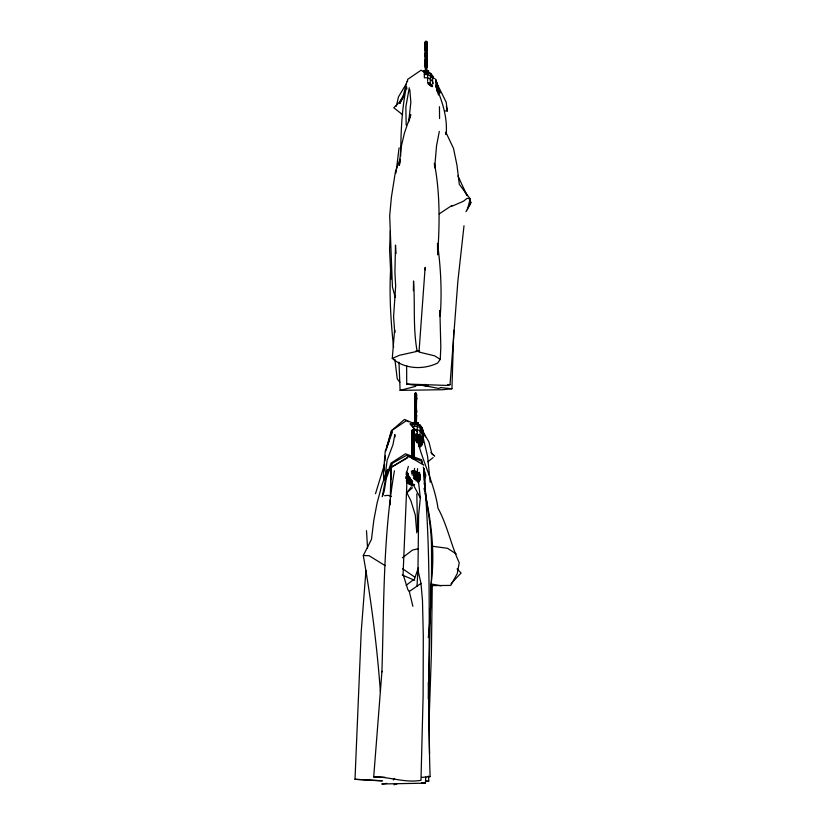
<?xml version="1.0" encoding="UTF-8"?>
<svg xmlns="http://www.w3.org/2000/svg" width="826" height="826" viewBox="0 0 826 826"><rect width="100%" height="100%" fill="white"/><g stroke="black" fill="none" stroke-linecap="round" stroke-linejoin="round"><path stroke-width="1.24" d="M408.178 474.176L406.95 475.662L406.454 481.042C406.764 483.313 414.745 486.545 409.335 483.148L408.787 481.042L410.047 478.027L406.454 475.022L406.289 472.286M412.153 455.694L413.403 455.725L413.826 452.452L412.153 447.527L413.712 441.187L412.566 441.146L413.826 449.55L412.153 455.694L413.712 455.715L412.153 448.859L413.826 443.139L413.712 435.374L412.153 430.697L412.566 429.747L412.153 432.328L413.712 438.936L412.153 438.885L413.712 438.936L412.153 430.697L412.99 429.634L413.826 430.48L413.826 459.019L413.712 430.057L412.99 429.881L412.267 430.057L412.267 457.914M412.99 441.125C415.953 443.015 410.305 452.762 413.826 448.859C413.289 442.767 411.668 436.613 412.153 430.48L412.153 457.914M413.712 430.057L412.99 438.978C410.512 438.771 415.468 438.854 412.99 438.905L412.153 430.697M412.153 438.885L413.712 438.936L412.566 438.967L412.267 437.057L413.826 430.697L413.403 429.747L413.403 459.019M412.566 429.995L412.153 433.629L412.99 434.156C415.323 426.65 411.172 436.097 412.566 438.802L413.403 438.864C415.044 436.304 411.338 432.235 412.99 430.583C416.015 440.867 409.748 437.708 412.99 429.881M413.403 437.13L413.712 430.294M412.153 430.48C411.172 436.665 415.117 436.531 413.403 430.676L412.99 430.583M413.403 455.663L413.826 453.897L412.566 453.763L412.153 451.285L413.826 447.527L412.153 441.249L413.403 441.352L413.826 431.337L412.267 431.709L413.403 431.988L413.826 430.48L412.267 433.898L413.403 438.905L412.267 438.936C415.272 430.181 412.659 426.35 412.267 438.874M414.569 468.394L413.64 476.365L414.92 476.953L416.118 479.359L420.104 478.037L420.289 474.289M416.407 422.489L416.407 393.527L415.685 393.352L416.407 402.407L415.685 402.458L414.848 395.799L415.261 393.217L416.407 393.527C414.332 398.875 414.889 404.699 416.521 410.223C417.935 412.824 412.504 418.751 416.097 419.133C414.704 411.451 416.923 402.386 414.951 393.527L415.261 422.489M416.521 400.434L414.848 400.434L416.521 400.434L414.848 394.178L415.261 393.217M414.848 402.355L416.097 402.438L416.407 400.527L415.685 397.626L416.521 395.799L416.097 393.465L416.407 395.189L414.951 400.527L415.261 402.376L416.521 402.355L414.848 402.355L416.521 402.355L414.848 402.355L416.097 402.272L416.407 400.331L414.848 393.95L415.261 398.979L416.521 398.659L416.521 394.178L414.951 397.368L414.951 400.527M416.521 393.95L414.951 400.331L415.261 402.272L416.407 402.407L416.407 393.527M416.521 398.659L415.685 394.054L414.848 394.807L416.097 400.6L415.685 402.458M417.254 423.728L417.213 434.744L415.984 441.445L417.099 442.302L422.086 438.492L422.251 427.713L420.207 425.153L417.254 423.728L413.981 423.728L413.981 424.388C418.452 423.459 422.891 426.98 422.984 431.554L422.251 427.713L422.251 428.364M417.522 468.652L417.409 472.606L413.95 478.275L414.569 479.514L416.118 479.359L417.068 477.201L419.391 475.022L419.567 472.286M415.075 434.146L417.254 434.146L420.207 435.519L422.251 437.997L422.798 441.507L418.483 446.05C424.657 448.601 422.85 433.774 422.984 430.914M426.763 67.34L425.194 61.207L426.866 56.302L425.194 43.995L426.03 41.548L426.866 42.363L425.307 50.593L426.866 50.551L426.763 48.527L425.307 48.527L425.307 54.671L426.866 59.183L425.194 64.118L425.617 67.329L426.866 67.36L426.453 62.539L425.194 59.864L426.866 54.805L426.03 54.547L425.194 54.805L425.307 56.106L426.866 59.864L425.307 64.273L425.307 67.381L426.866 67.36L425.194 60.515L426.866 54.805M427.61 81.196L427.61 71.924L424.337 71.924L424.337 77.789L427.61 77.789L430.563 79.182L432.607 81.702L433.092 83.798M428.302 637.579C431.348 607.544 431.812 577.322 431.471 547.153C431.657 520.731 423.47 495.115 424.306 468.724M432.607 83.942L432.607 75.909L430.563 73.349L428.601 72.399M416.81 493.855L417.615 531.407M432.266 584.953L431.378 654.398L429.179 718.155M400.672 156.217C400.889 132.903 401.612 109.435 406.495 86.544L406.857 88.991M413.413 290.731L413.537 280.985C415.179 304.474 412.855 328.067 417.161 351.349L399.35 355.314L392.267 358.412L394.611 329.946L394.756 332.413M390.357 497.149L390.946 466.019M390.667 486.844L390.946 467.485L409.004 456.427L423.841 465.183M453.794 330.255L451.915 388.767L442.591 389.717L400.104 390.368L398.989 362.16M430.542 608.112L428.333 698.982M430.78 594.039L430.955 585.056M446.185 133.998C447.64 117.24 442.178 101.082 435.756 85.852M390.12 504.872L390.275 499.72M392.267 358.412C404.699 369.212 423.18 370.048 437.666 363.027L440.268 359.372L440.816 346.744L439.886 310.886M386.661 783.389L381.798 783.977L425.431 783.172L425.731 777.029M381.746 780.684L355.004 779.3L361.199 632.066L365.949 570.487M426.453 67.391L426.763 62.714L425.194 59.183L426.763 52.843L425.194 52.905L426.453 53.019C428.322 49.663 423.449 44.769 426.03 42.24C429.468 51.026 422.778 50.82 426.03 42.24L426.763 42.622L426.763 44.315L425.307 50.593L426.866 60.515L425.307 65.646L425.617 67.329C428.673 62.993 424.657 59.214 425.617 55.022L426.763 54.929M414.951 398.844L415.685 394.054M416.985 586.419L417.966 570.033L418.627 514.949L420.341 497.995L418.338 480.143M391.142 470.675L390.595 479.503L391.152 472.224M391.379 466.897L391.534 464.377M425.307 48.713L425.307 41.95L426.03 41.3L426.763 41.723L426.763 70.675M417.966 570.033L420.992 583.435L422.478 600.347L423.294 636.03L423.108 696.184L420.981 780.322C404.988 783.193 389.655 776.647 373.703 776.936L381.963 671.249L381.911 671.868C384.069 604.797 382.913 537.127 394.425 470.81M400.104 390.368L415.581 386.372L416.108 385.463L406.712 384.028L447.733 385.453L450.025 384.679L457.852 281.429L464.005 225.766M391.627 466.163L391.813 463.737M426.453 50.469L425.194 50.551L426.763 50.562L426.453 41.414L426.453 70.675M414.848 419.164L414.951 414.982L416.521 410.997L414.848 404.719L416.097 404.823C417.037 397.925 416.046 386.258 414.951 402.345M425.307 50.5L426.763 50.593L425.617 50.634L426.453 50.531L426.763 47.041L425.307 42.776L425.617 41.651L425.194 42.363L426.866 45.296L426.03 50.644L425.194 46.855L426.866 42.363L426.453 41.651C429.045 44.17 423.067 51.181 426.763 50.5M407.476 81.702L407.683 79.327L421.105 70.2L426.216 73.411M414.528 484.8L411.327 484.8L408.787 483.447L406.95 481.217L407.745 476.406L406.289 478.44L408.447 483.458L411.451 484.676L412.566 481.042M393.506 779.021L393.424 779.92L394.57 778.65M383.884 471.285L384.503 464.893M384.885 461.053L385.381 455.942M399.092 147.844L395.964 173.047M414.951 404.781L415.261 402.345M412.267 441.311L412.566 438.864M384.864 477.934L387.126 460.258L392.99 444.574L394.849 434.559L395.045 436.995M390.388 230.671L389.552 249.307L391.018 279.074L390.636 268.977C389.201 295.13 390.791 321.304 393.589 347.302M414.848 404.719L416.521 404.719L414.848 410.997L416.407 414.518L416.521 419.164M425.194 42.147C429.51 47.836 423.366 49.705 426.866 42.147L425.307 48.527L425.617 50.469M426.763 42.56L425.194 45.296L425.307 50.541L426.453 50.634L426.763 48.527L425.307 42.622M425.617 53.019C422.736 55.208 429.272 61.413 425.307 60.835C427.889 57.748 426.051 66.049 425.307 67.34M415.261 404.823C415.241 410.047 416.769 413.95 414.951 419.154C417.977 414.776 414.58 411.111 415.261 406.836L416.521 406.609L414.848 406.609L416.521 411.668L416.097 412.876L414.848 412.329L416.407 412.019L416.407 414.094L415.685 414.373L414.848 413.805L416.521 410.223L414.951 404.657M412.566 441.352C412.546 446.567 414.084 450.48 412.267 455.673C415.282 451.306 411.895 447.64 412.566 443.355L413.826 443.139L412.153 443.139L413.826 448.198L412.267 451.512L412.566 455.663C415.953 451.254 410.749 447.651 412.99 443.397M425.194 46.855L426.453 42.343M426.866 42.363L426.03 46.483L425.307 46.669M414.848 394.178L416.407 397.368L415.685 397.626L414.951 395.189L416.521 394.807L415.685 398.297L414.848 398.659M413.826 431.337L412.99 434.817L412.153 435.188M435.736 86.637L436.386 82.889M416.097 400.6C418.359 398.277 414.569 394.343 414.951 398.473M416.407 406.743C413.444 411.111 416.923 414.559 416.407 419.185C412.948 413.96 417.946 409.861 415.685 404.595M413.712 443.263C410.377 445.957 415.241 454.692 412.566 453.763M409.283 87.783L405.845 106.853L406.175 125.098M439.318 131.386L436.551 145.727L434.652 167.792L434.404 163.28C440.206 193.47 439.7 224.3 437.635 254.831L437.491 243.35C440.764 267.51 442.086 291.96 440.206 316.296L439.824 310.431M424.068 484.057L425.793 475.353L423.253 467.062M400.3 160.543L399.33 165.386L400.982 147.751L404.42 133.12L410.78 114.638L408.705 121.856L410.852 102.341L409.789 89.487M426.866 46.855L426.866 42.993M431.337 86.585L430.109 85.099L430.563 73.349L432.607 76.55M416.645 441.755L420.093 436.087L420.207 425.153L420.207 425.803M415.261 402.438L416.097 398.979M412.566 438.967L413.403 435.509M422.499 435.581L422.984 433.464L422.251 430.294L420.207 427.754L417.254 426.35L413.981 426.35M396.325 106.203L398.483 96.859L406.278 83.87M415.685 393.352L414.951 393.765L414.848 395.799L415.685 396.459M422.499 438.74L422.984 436.644L422.251 433.516L420.207 430.996L417.254 429.603L413.981 429.603M405.989 477.025L407.786 473.412M420.093 446.928L422.251 444.181L419.753 446.918L422.798 441.507L422.086 438.492L420.093 436.087L417.213 434.744L414.022 434.744L414.146 435.674L417.099 435.674L419.205 437.945L419.753 440.681L418.493 444.171C424.523 465.637 434.889 485.998 437.966 508.135C447.382 525.326 450.975 544.984 459.235 562.754L457.253 573.605L450.759 585.417L430.78 585.624C435.374 554.824 431.554 523.416 425.06 493.174M420.093 436.087L421.601 439.133L421.374 442.282L418.493 444.171L419.753 444.512L420.806 439.876L419.753 436.902L417.213 434.744M412.38 470.665L414.569 470.665L417.522 472.049L419.567 474.527L420.289 477.614L419.391 481.042L417.068 481.042L418.111 476.406L417.068 473.432L414.528 471.274L411.327 471.274M418.07 482.652L419.391 481.042L420.104 478.037L419.567 474.527M412.267 435.374L413.712 432.659L412.267 430.904M426.03 67.391C428.962 62.941 423.697 59.286 426.03 55.053M415.685 419.205C418.606 414.745 413.351 411.1 415.685 406.867M412.99 455.735C416.067 451.523 410.718 445.823 412.99 453.742M415.261 419.205C418.741 415.117 413.64 409.097 415.685 417.213C418.183 417.543 413.176 417.543 415.685 417.213M406.991 81.227L403.336 95.372L399.805 103.518L403.594 96.084M467.361 209.711L470.18 198.849L459.318 184.353L456.964 165.21L453.505 148.391L445.854 132.232L445.864 134.566M422.984 441.084L422.086 444.512L419.753 444.512M419.391 481.042L420.289 477.614M412.866 606.305L409.304 591.457L407.889 589.733L403.078 574.246L406.753 486.576L406.722 472.338L408.354 466.38M417.099 442.302L417.615 440.434L416.645 438.286L414.6 438.286L414.146 435.674M426.03 41.3L426.03 71.15L423.748 71.15L428.188 70.675L428.673 73.008M417.966 424.822L417.966 422.953L413.516 422.489L417.842 422.489L418.328 424.822M386.847 446.66L391.266 430.862L404.503 419.432L413.62 423.397M375.5 493.711L384.627 463.985M416.407 395.189L414.848 394.807L415.685 395.561L416.521 394.807M387.043 446.071L391.968 430.398L406.34 420.713L408.498 421.88M385.887 450.831L389.407 439.969M411.451 484.676L408.787 483.447L407.745 481.217L407.166 478.812L408.787 477.201L408.787 481.042L411.906 483.427L410.935 481.764L411.906 480.742L411.451 480.195L410.935 481.764L408.787 483.447L406.97 481.537M418.4 567.679L414.549 578.892L406.113 585.355M387.539 469.385L381.829 485.378L377.141 502.817L373.848 519.926L371.483 539.326L363.295 555.537C371.246 600.502 377.028 646.056 380.394 691.672M400.011 159.15L395.417 171.787L391.4 197.207L389.696 215.782L392.433 286.963L395.272 297.443M469.22 206.355L470.758 202.287L469.56 200.099M392.505 431.874L385.236 451.12L383.409 473.928L383.801 480.02M441.063 387.435L438.616 388.457L419.815 384.74L425.865 384.503M413.826 435.188C415.013 432.834 411.069 432.339 412.267 435.003M426.453 46.535L425.194 42.363L426.763 48.713M406.144 477.242L406.95 475.662L408.54 474.867M424.709 71.15L428.673 71.15L423.387 71.15L424.956 70.675M413.041 424.822L413.041 422.953L414.6 422.489M465.967 211.693L470.996 202.69L469.767 200.439M426.866 56.302C422.995 56.798 429.52 55.92 426.453 52.802M402.665 114.783L393.806 107.752L399.898 101.639L404.079 94.918M417.068 481.042L418.689 478.812L418.906 475.662L417.409 472.606L414.528 471.274M416.8 532.915L415.282 514.99L410.852 500.67L406.836 492.699L411.152 487.051M399.898 101.639L402.809 98.036M406.289 474.527L407.652 472.875M418.204 482.363L419.567 480.711M414.569 479.514L417.068 477.201L416.521 474.475L414.404 472.193L411.451 472.193M415.261 395.458L416.407 394.374M412.566 431.988L413.712 430.904M451.058 583.621L461.104 573.007L457.057 568.835M416.407 394.58L415.261 394.88M413.712 431.11L412.267 431.11L413.712 431.709M413.516 422.489L413.041 422.953L418.328 422.953L414.363 422.953M415.808 480.691L417.522 479.121L417.068 477.201L414.208 473.401L411.647 473.401M406.836 492.699L412.494 487.774M433.113 457.604L427.816 461.806M409.304 591.457L420.992 583.435M406.454 475.022L408.013 473.959M439.236 213.882L451.894 205.468M402.376 557.787L412.556 550.033L418.214 548.805M410.047 478.027L408.333 479.121L407.745 481.217L409.335 483.148L411.647 484.222L410.068 482.58L409.727 479.359L405.752 478.037M418.483 446.05L420.806 444.687L422.251 441.91L422.086 438.492M390.946 467.485L407.249 458.007M451.605 206.345L463.355 201.286L467.217 198.281L470.18 198.849M396.243 783.76L394.074 784.7L397.275 783.637M410.698 483.964L408.787 483.447L406.454 481.042L411.451 480.195M415.261 393.465L414.951 422.489M415.685 402.262L414.951 402.407L416.407 396.129L414.951 394.374M425.617 65.43L426.866 65.564L425.617 65.43C425.039 61.072 428.26 57.345 425.307 52.843M416.645 438.286L418.483 439.143L418.493 441.497L417.254 442.984L420.207 442.591L419.753 440.681L416.903 436.871L414.342 436.871M412.99 434.156L413.712 433.898L412.566 431.409M413.712 455.715L412.153 449.55L413.712 448.508L413.403 447L412.153 447.527L413.712 447.826L412.153 448.198L413.712 449.241L413.712 450.614L412.153 450.335L413.826 446.752L412.99 446.174L412.153 446.752L413.712 447.042L413.712 445.565L412.153 445.813L413.712 446.071L413.403 441.146M384.617 495.714L388.168 495.352L391.483 496.467M421.714 777.38L430.109 776.636C426.619 674.677 433.413 572.418 423.542 470.717M432.958 546.327L447.506 548.299L456.241 553.947M425.875 781.344L428.787 781.148L428.498 776.254M424.337 72.574L427.61 72.574L430.563 73.999M424.337 74.536L427.61 74.536L430.563 75.951L432.607 78.491L432.607 75.909L433.092 78.036M414.91 439.835L417.615 440.434L418.813 442.829M415.282 459.483L414.858 459.019L415.633 459.483M411.906 474.816L415.788 475.662L415.808 478.027L414.404 478.822L414.92 476.953L413.95 474.816M408.333 483.189L411.286 484.563L414.569 484.563M426.546 781.159L428.787 781.148M373.703 776.936L384.854 777.266M363.295 555.537L369.036 555.681L385.123 565.624M355.004 779.3L382.603 780.983M444.946 110.911L447.289 111.014L446.195 102.197L435.529 80.7M415.932 350.844L419.67 351.019M447.609 384.513L450.025 384.679M416.727 384.978L427.951 385.825M416.418 384.74L427.641 385.835M409.727 479.359L411.286 479.514M440.671 387.58L451.915 388.767M421.394 782.604L425.431 783.172M427.951 776.388L430.109 776.636M416.097 398.339L414.848 394.807M413.403 434.868L412.267 431.998L413.403 431.761M415.685 397.626C414.167 397.698 414.6 394.529 416.097 395.231M431.265 584.003L440.981 585.779M412.99 432.979L412.153 431.337M402.148 575.01L414.673 580.317M413.289 477.975L413.95 478.275M412.215 482.353L410.047 480.691M427.569 82.93L430.449 84.273L432.442 86.689M428.333 84.273L430.109 85.099L428.415 83.653M417.099 435.674L419.753 436.902L421.601 439.133L422.251 441.91L421.601 444.687L419.205 446.618L420.806 444.687L421.374 442.282L420.806 439.876L419.205 437.945L416.903 436.871M414.404 472.193L417.068 473.432L418.906 475.662L419.567 478.44L418.906 481.217L420.104 478.037L419.391 475.022L417.409 472.606M414.208 473.401L416.521 474.475L418.111 476.406L418.689 478.812L418.111 481.217L419.567 478.44L419.391 475.022M427.61 82.332L430.563 83.705L432.607 86.183M411.73 423.635L414.972 425.4M432.339 77.262L434.383 78.542M440.268 359.372L434.652 355.841L418.999 352.062L425.142 267.418L425.153 269.937M414.631 577.002L402.51 568.691M406.95 481.217L409.335 483.148M413.826 436.954L412.267 437.057M430.914 452.555L434.693 456.066L431.905 453.928L428.962 442.013L421.436 428.911M409.779 483.551L412.226 486.142M427.899 70.675L428.322 73.008M417.553 432.122L410.047 423.697L414.951 429.623M399.887 382.335L397.244 378.793L394.849 359.279M416.407 393.765L416.097 393.217L416.097 422.489M457.924 175.897L466.68 194.791M463.603 189.154L467.175 195.721M420.341 497.995L406.722 472.338M427.352 71.15L427.114 70.675L428.188 70.675M430.449 84.273L431.451 86.307M422.664 431.017L425.431 436.84M425.617 42.343L426.763 46.669M415.261 394.157L416.407 398.473M412.566 430.676L413.712 435.003M435.405 79.007L440 93.07L435.849 79.761L436.293 83.457M422.169 463.51L421.446 461.145L406.289 455.467L391.834 463.562L386.279 478.378L384.214 491.243L382.283 496.622L385.814 477.748L391.039 463.097L405.494 453.815L421.642 459.793L422.705 464.439M425.194 42.993L425.617 46.535M435.612 85.171L438.482 95M426.03 65.409C423.015 62.89 428.24 59.369 426.03 57.841C424.863 61.165 428.715 55.012 426.03 52.792M423.397 438.678L427.589 456.313L430.201 482.322M424.027 470.252L424.564 472.586M424.058 488.373L424.554 490.768M415.261 417.233L414.951 414.094L416.521 410.997L416.097 409.727L414.848 410.223L416.097 410.728L416.521 409.283L414.848 409.283L416.407 409.541L416.097 404.616M414.951 396.841L415.261 398.339M412.267 433.371L412.566 434.868M446.37 106.471L447.289 111.014M422.251 437.997L422.798 441.507M436.593 85.925L437.181 90.85M436.365 81.206L437.429 92.14M425.627 495.032L424.368 478.832M425.824 497.562L426.02 500.091M394.735 332.444L393.579 316.833L395.654 286.095L394.921 272.363L395.489 245.095L396.057 253.561M366.496 530.664L367.549 548.01M383.822 477.511L383.945 479.958M428.281 682.4L429.551 753.477M439.453 106.74L439.577 118.572M430.759 586.904L430.904 607.265M406.65 365.65L406.712 384.524M425.617 70.675L425.617 41.414L425.307 70.675M415.685 393.114L415.685 422.953M412.99 429.634L412.99 459.019M412.566 429.747L412.566 457.924M425.307 43.664C425.617 46.349 428.167 42.374 425.307 43.664M413.712 448.508L413.403 449.396L412.153 448.859L413.712 448.539M425.307 60.897C428.426 63.437 423.872 59.007 426.453 59.327C423.552 59.224 428.942 58.491 425.307 60.897M414.951 412.711C415.302 415.261 417.78 411.472 414.951 412.711M414.951 411.369C415.22 414.043 418.07 409.995 415.261 410.47C414.043 412.432 417.966 410.677 414.951 411.369M425.307 61.713C425.7 64.077 428.095 60.546 425.307 61.713M425.307 45.027C425.741 47.247 428.064 43.923 425.307 45.027M425.307 57.231C425.772 59.358 428.044 56.147 425.307 57.231M425.307 62.714C425.813 64.696 428.013 61.692 425.307 62.714M414.951 414.518C415.457 416.51 417.657 413.506 414.951 414.518M412.267 451.048C412.763 453.04 414.972 450.025 412.267 451.048M414.951 407.91L416.521 408.106L414.951 407.91M412.267 444.44L413.826 444.636L412.267 444.44M425.307 63.953L426.866 64.118L425.307 63.953M414.951 415.767L416.521 415.922L414.951 415.767M412.267 452.287L413.826 452.452L412.267 452.287M425.617 43.076L425.617 43.654L426.763 43.375L425.307 42.776L426.763 42.776L425.617 43.076"/></g></svg>
